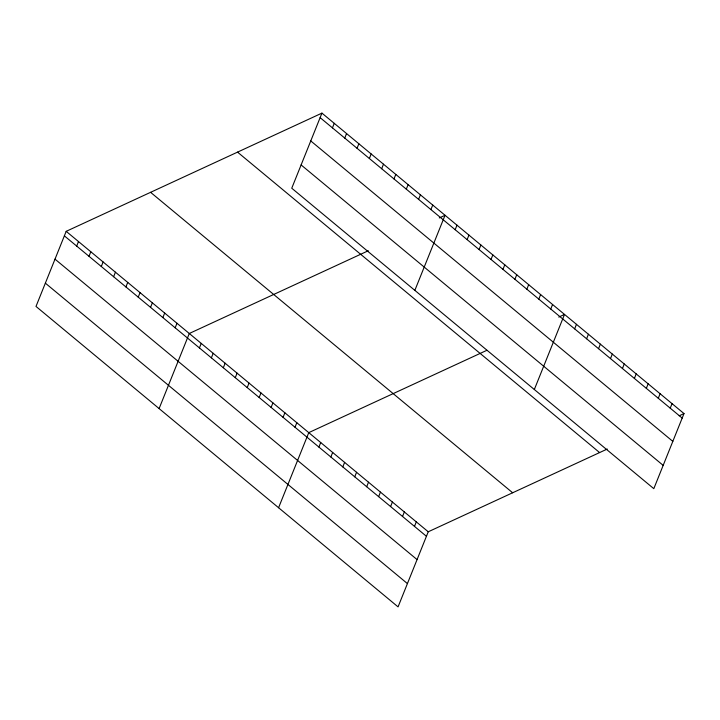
<?xml version="1.0" encoding="UTF-8"?>
<svg xmlns="http://www.w3.org/2000/svg" width="720" height="720" viewBox="0 0 720 720"><rect width="100%" height="100%" fill="white"/><g stroke="black" fill="none" stroke-linecap="round" stroke-linejoin="round"><path stroke-width="1.08" d="M321.939 113.121L291.753 188.217L653.814 488.664L684 413.568L321.939 113.121L66.186 231.336L36 306.432L398.061 606.879L428.247 531.783L607.275 449.028M76.68 246.069L78.498 241.551M88.992 256.284L90.81 251.766M101.304 266.499L103.122 261.981M113.616 276.714L115.434 272.196M125.919 286.929L127.737 282.411M138.231 297.144L140.049 292.626M150.543 307.359L152.361 302.841M162.855 317.574L164.673 313.056M175.167 327.789L176.985 323.271M159.102 408.582L189.288 333.486L368.316 250.74M199.422 347.922L201.24 343.404M211.365 357.84L213.183 353.313M223.317 367.749L225.135 363.231M332.433 127.863L334.251 123.336M235.269 377.667L237.087 373.14M344.745 138.078L346.563 133.551M247.212 387.585L249.03 383.058M357.048 148.293L358.866 143.766M259.164 397.494L260.982 392.976M369.36 158.508L371.178 153.981M271.107 407.412L272.925 402.885M381.672 168.723L383.49 164.196M283.059 417.33L284.877 412.803M393.984 178.938L395.802 174.411M295.002 427.239L296.82 422.721M406.296 189.153L408.114 184.626M278.577 507.735L308.772 432.63L486.837 350.325M318.897 447.066L320.715 442.548M418.599 199.368L420.417 194.841M330.849 456.984L332.667 452.457M430.911 209.583L432.729 205.056M342.801 466.902L344.619 462.375M414.846 290.376L445.041 215.271L439.29 217.935M354.744 476.811L356.562 472.293M455.166 229.707L456.984 225.189M366.696 486.729L368.514 482.202M467.118 239.625L468.936 235.098M378.639 496.647L380.457 492.12M479.07 249.534L480.888 245.016M390.591 506.556L392.409 502.038M491.013 259.452L492.831 254.934M402.534 516.474L404.352 511.947M502.965 269.37L504.783 264.843M414.486 526.383L416.304 521.865M514.908 279.279L516.726 274.761M526.86 289.197L528.678 284.67M538.803 299.115L540.621 294.588M550.755 309.024L552.573 304.506M534.33 389.52L564.516 314.415L558.765 317.079M574.65 328.86L576.468 324.333M586.602 338.769L588.42 334.251M598.545 348.687L600.363 344.16M610.497 358.596L612.315 354.078M622.44 368.514L624.258 363.987M634.392 378.432L636.21 373.905M646.335 388.341L648.153 383.823M658.287 398.259L660.105 393.732M670.23 408.177L672.048 403.65M679.203 415.782L684 413.568M320.121 117.639L682.182 418.086M310.761 140.931L672.822 441.378M301.113 164.934L663.174 465.372M237.546 152.127L599.607 452.574M150.588 192.321L512.649 492.768M66.186 231.336L428.247 531.783M64.368 235.854L426.429 536.301M55.008 259.146L417.069 559.593M45.36 283.149L407.421 583.587"/></g></svg>
